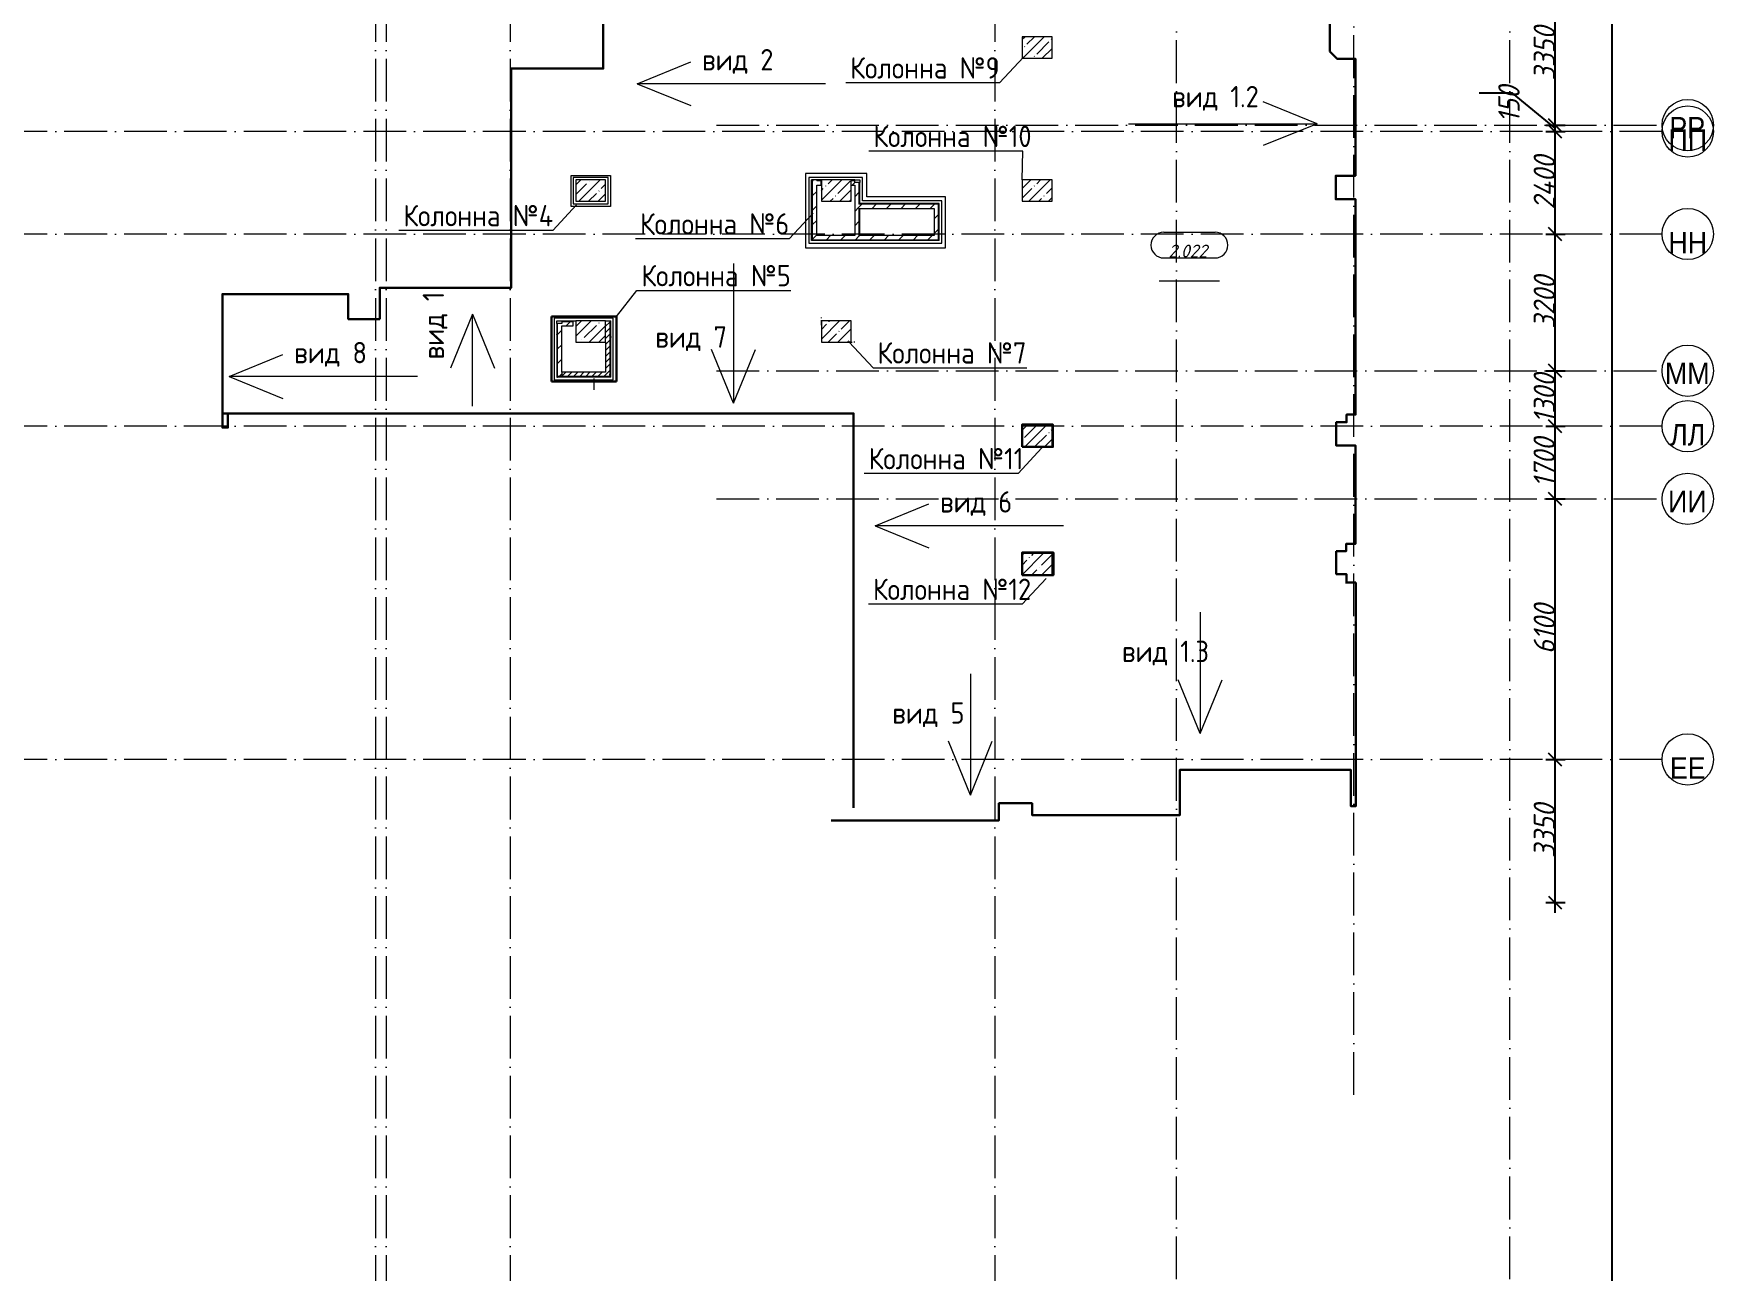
# Model space of a CAD drawing. Header units: millimetres. Extents: x 209 to 470115, y -86468 to 480215.
# Drawn here: x 174829 to 214150, y 431030 to 460007 of the extents above; entities that cross this region are included whole.
import ezdxf

# ---------------------------------------------------------------- set-up
doc = ezdxf.new("R2010")
doc.units = ezdxf.units.MM
doc.linetypes.add('50_200_ШТРИХ_1Т_ш5_п1_п1_', pattern=[1400, 1000, -200, 0, -200])
for name, color, linetype, lineweight in [('A-ANNO-DIMS', 7, 'Continuous', 9), ('A-WALL', 7, 'Continuous', 5), ('A-WALL-FNSH-1', 7, 'Continuous', 5), ('A-WALL-IDEN', 7, 'Continuous', 9), ('I-WALL', 7, 'Continuous', 5), ('S-COLS', 7, 'Continuous', 9), ('S-COLS-1', 7, 'Continuous', 5), ('основной', 250, 'Continuous', 15), ('Основные линии', 7, 'Continuous', 30), ('осново', 7, 'Continuous', 30), ('Размеры', 7, 'Continuous', 15)]:
    doc.layers.add(name, color=color, linetype=linetype, lineweight=lineweight)
for name, color, linetype, lineweight, true_color in [('A-AREA-IDEN-1', 7, 'Continuous', 9, 0xaaaaaa), ('A-DETL-7', 7, 'Continuous', 20, 0x01a6fe), ('I-WALL-15', 7, 'Continuous', 5, 0x787878), ('Оси-1', 7, 'Continuous', 20, 0xaaaaaa), ('Оси-2', 7, 'Continuous', 9, 0xaaaaaa), ('Оси-3', 7, '50_200_ШТРИХ_1Т_ш5_п1_п1_', 9, 0xaaaaaa)]:
    doc.layers.add(name, color=color, linetype=linetype, lineweight=lineweight, true_color=true_color)
doc.styles.add('Arial', font='arial.ttf', dxfattribs={"width": 0.9, "height": 500})
doc.styles.add('ISOCPEUR_I', font='isocpeui.ttf', dxfattribs={"height": 300})
doc.styles.add('ISOCPEUR_I_1', font='isocpeui.ttf', dxfattribs={"width": 0.9, "height": 500})
doc.styles.add('СПДС', font='isocpeur.ttf', dxfattribs={"width": 0.9})
doc.dimstyles.new('ISO-2_5_0_9К_БОЛЬШОЙ', dxfattribs={"dimscale": 304.8, "dimtxt": 497.990588, "dimasz": 0.984252, "dimexe": 0.787402, "dimexo": 0, "dimgap": 0, "dimtad": 1, "dimdec": 0, "dimzin": 0, "dimdsep": 46, "dimtxsty": 'ISOCPEUR_I_1', "dimblk1": 'OBLIQUE', "dimblk2": 'OBLIQUE', "dimsah": 1, "dimcen": 0.09, "dimdle": 0.787402, "dimazin": 0, "dimtfac": 1, "dimtdec": 4, "dimtix": 1, "dimtmove": 0, "dimatfit": 3, "dimfxl": 1, "dimtvp": 1, "dimtolj": 1, "dimtzin": 0, "dimarcsym": 2})
doc.dimstyles.new('ISO-2_5_0_9К_БОЛЬШОЙ_1', dxfattribs={"dimscale": 304.8, "dimtxt": 497.990588, "dimasz": 0.984252, "dimexe": 0.787402, "dimexo": 0, "dimgap": 0, "dimtad": 1, "dimdec": 0, "dimzin": 0, "dimdsep": 46, "dimtxsty": 'ISOCPEUR_I_1', "dimblk1": 'OBLIQUE', "dimblk2": 'OBLIQUE', "dimsah": 1, "dimcen": 0.09, "dimdle": 0.787402, "dimazin": 0, "dimtfac": 1, "dimtdec": 4, "dimtix": 1, "dimtmove": 1, "dimatfit": 3, "dimfxl": 1, "dimtvp": 1, "dimtolj": 1, "dimtzin": 0, "dimarcsym": 2})
pattern_1 = [(0, (104719.29, 386201.04), (406.4, 101.6), [6.706, -298.094, 6.706, -298.094, -1625.6]), (0, (104719.29, 386201.04), (406.4, 101.6), [-609.6, 6.706, -602.894, 6.706, -298.094, -711.2]), (0, (104719.29, 386201.04), (406.4, 101.6), [-1524, 6.706, -196.494, 6.706, -501.294]), (120, (104871.69, 386251.84), (-291.18818, 301.15272), [6.706, -298.094, 6.706, -298.094, -1625.6]), (120, (104871.69, 386251.84), (-291.18818, 301.15272), [-609.6, 6.706, -602.894, 6.706, -298.094, -711.2]), (120, (104871.69, 386251.84), (-291.18818, 301.15272), [-1524, 6.706, -196.494, 6.706, -501.294]), (240, (104922.49, 386455.04), (-115.21182, -402.75272), [6.706, -298.094, 6.706, -298.094, -1625.6]), (240, (104922.49, 386455.04), (-115.21182, -402.75272), [-609.6, 6.706, -602.894, 6.706, -298.094, -711.2]), (240, (104922.49, 386455.04), (-115.21182, -402.75272), [-1524, 6.706, -196.494, 6.706, -501.294])]
pattern_2 = [(45, (104719.29, 386201.04), (-70.71068, 70.71068), [])]
pattern_3 = [(45, (104719.3, 386201.04), (-169.70563, 169.70563), [])]

# ---------------------------------------------------------------- blocks, each defined once
blk = doc.blocks.new('BSC_Колонна _Прямоугольная - 500х700-V304-АИ_План этажа_Стены_2')
at = {"layer": 'S-COLS-1'}
h = blk.add_hatch(dxfattribs=at)
h.set_pattern_fill('FP_173', color=256, style=0, pattern_type=2)
h.set_pattern_definition([(315, (-64381.04, 93600), (228.0985, 228.0985), []), (315, (-64381.04, 93371.9), (228.0985, 228.0985), [403.225, -80.645, 6.706, -73.939])])
h.paths.add_polyline_path([(-250, 350), (-250, -350), (250, -350), (250, 350), (223, 350)])
for p, q in [((250, 350), (-250, 350)), ((-250, 350), (-250, -350)), ((250, -350), (250, 350)), ((-250, -350), (250, -350))]:
    blk.add_line(p, q, dxfattribs=at)
blk = doc.blocks.new('BSC_Колонна _Прямоугольная - 500х700-V305-АИ_План этажа_Стены_2')
at = {"layer": 'S-COLS-1'}
h = blk.add_hatch(dxfattribs=at)
h.set_pattern_fill('FP_174', color=256, style=0, pattern_type=2)
h.set_pattern_definition([(315, (-70131.04, 93600), (228.0985, 228.0985), []), (315, (-70131.04, 93371.9), (228.0985, 228.0985), [403.225, -80.645, 6.706, -73.939])])
h.paths.add_polyline_path([(-250, 350), (-250, -350), (250, -350), (250, 350), (168, 350)])
for p, q in [((250, 350), (-250, 350)), ((-250, 350), (-250, -350)), ((250, -350), (250, 350)), ((-250, -350), (250, -350))]:
    blk.add_line(p, q, dxfattribs=at)
blk = doc.blocks.new('BSC_Колонна _Прямоугольная - 500х700-V306-АИ_План этажа_Стены_2')
at = {"layer": 'S-COLS-1'}
h = blk.add_hatch(dxfattribs=at)
h.set_pattern_fill('FP_175', color=256, style=0, pattern_type=2)
h.set_pattern_definition([(315, (-73481.04, 93600), (228.0985, 228.0985), []), (315, (-73481.04, 93371.9), (228.0985, 228.0985), [403.225, -80.645, 6.706, -73.939])])
h.paths.add_polyline_path([(-250, 350), (-250, -350), (250, -350), (250, 350)])
for p, q in [((250, 350), (-250, 350)), ((-250, 350), (-250, -350)), ((250, -350), (250, 350)), ((-250, -350), (250, -350))]:
    blk.add_line(p, q, dxfattribs=at)
blk = doc.blocks.new('BSC_Колонна _Прямоугольная - 500х700-V316-АИ_План этажа_Стены_2')
at = {"layer": 'S-COLS-1'}
h = blk.add_hatch(dxfattribs=at)
h.set_pattern_fill('FP_185', color=256, style=0, pattern_type=2)
h.set_pattern_definition([(315, (-61381.04, 93600), (228.0985, 228.0985), []), (315, (-61381.04, 93371.9), (228.0985, 228.0985), [403.225, -80.645, 6.706, -73.939])])
h.paths.add_polyline_path([(-250, 350), (-250, -350), (250, -350), (250, 350)])
for p, q in [((250, 350), (-250, 350)), ((-250, 350), (-250, -350)), ((250, -350), (250, 350)), ((-250, -350), (250, -350))]:
    blk.add_line(p, q, dxfattribs=at)
blk = doc.blocks.new('BSC_Колонна _Прямоугольная - 500х700-V357-АИ_План этажа_Стены_2')
at = {"layer": 'S-COLS-1'}
h = blk.add_hatch(dxfattribs=at)
h.set_pattern_fill('FP_216', color=256, style=0, pattern_type=2)
h.set_pattern_definition([(315, (-66830.7, 83150), (228.0985, 228.0985), []), (315, (-66830.7, 82921.9), (228.0985, 228.0985), [403.225, -80.645, 6.706, -73.939])])
h.paths.add_polyline_path([(-250, 350), (-250, -350), (250, -350), (250, 350)])
for p, q in [((250, 350), (-250, 350)), ((-250, 350), (-250, -350)), ((250, -350), (250, 350)), ((-250, -350), (250, -350))]:
    blk.add_line(p, q, dxfattribs=at)
blk = doc.blocks.new('BSC_Колонна _Прямоугольная - 500х700-V359-АИ_План этажа_Стены_2')
at = {"layer": 'S-COLS-1'}
h = blk.add_hatch(dxfattribs=at)
h.set_pattern_fill('FP_218', color=256, style=0, pattern_type=2)
h.set_pattern_definition([(315, (-70130.7, 83150), (228.0985, 228.0985), []), (315, (-70130.7, 82921.9), (228.0985, 228.0985), [403.225, -80.645, 6.706, -73.939])])
h.paths.add_polyline_path([(-250, 115), (-250, -350), (250, -350), (250, 350), (-250, 350)])
for p, q in [((250, 350), (-250, 350)), ((-250, 350), (-250, -350)), ((250, -350), (250, 350)), ((-250, -350), (250, -350))]:
    blk.add_line(p, q, dxfattribs=at)
blk = doc.blocks.new('BSC_Колонна _Прямоугольная - 500х700-V360-АИ_План этажа_Стены_2')
at = {"layer": 'S-COLS-1'}
h = blk.add_hatch(dxfattribs=at)
h.set_pattern_fill('FP_219', color=256, style=0, pattern_type=2)
h.set_pattern_definition([(315, (-70130.7, 88900), (228.0985, 228.0985), []), (315, (-70130.7, 88671.9), (228.0985, 228.0985), [403.225, -80.645, 6.706, -73.939])])
h.paths.add_polyline_path([(-250, 350), (-250, -350), (250, -350), (250, 350), (169, 350)])
for p, q in [((250, 350), (-250, 350)), ((-250, 350), (-250, -350)), ((250, -350), (250, 350)), ((-250, -350), (250, -350))]:
    blk.add_line(p, q, dxfattribs=at)
blk = doc.blocks.new('AAR_СКБ_Марка_помещения_1_5 ммп - Номер _ Площадь-27962135-АИ_План этажа_Стены_2')
at = {"layer": 'A-AREA-IDEN-1'}
for p, q in [((-2.99, 3), (3.01, 3)), ((-2.99, 0), (3.01, 0)), ((-3.53, -2.69), (3.53, -2.69))]:
    blk.add_line(p, q, dxfattribs=at)
for centre, start, end in [((-2.99, 1.5), 90, 270), ((3.01, 1.5), 270, 90)]:
    blk.add_arc(centre, 1.5, start, end, dxfattribs=at)
blk = doc.blocks.new('Ось сетки - Круг_Ø6_00__ISO-2_5_0_9K_-17386508-АИ_План этажа_Стены_3')
at = {"layer": 'Оси-1'}
blk.add_circle((0, 0), 3, dxfattribs=at)
blk = doc.blocks.new('_Oblique')
at = {"color": 0, "linetype": 'ByBlock', "lineweight": -2}
blk.add_line((-0.5, -0.5), (0.5, 0.5), dxfattribs=at)
blk = doc.blocks.new('*D1474')
at = {"layer": 'A-ANNO-DIMS', "color": 0, "lineweight": -2, "transparency": 16777216}
for p, q in [((211781, 385675), (211781, 473555)), ((211569, 473315), (212021, 473315)), ((211569, 385915), (212021, 385915))]:
    blk.add_line(p, q, dxfattribs=at)
at = {"layer": 'Defpoints', "color": 0, "transparency": 16777216}
for p in [(211569, 473315), (211781, 473315), (211569, 385915)]:
    blk.add_point(p, dxfattribs=at)
at = {"layer": 'A-ANNO-DIMS', "color": 0, "lineweight": -2, "transparency": 16777216, "xscale": 300, "yscale": 300, "zscale": 300}
for p, rotation in [((211781, 473315), 90), ((211781, 385915), 270)]:
    blk.add_blockref('_Oblique', p, dxfattribs=dict(at, rotation=rotation))
at = {"layer": 'A-ANNO-DIMS', "color": 0, "transparency": 16777216, "insert": (211528, 429615), "char_height": 500, "width": 1942.16, "attachment_point": 5, "rotation": 90, "style": 'ISOCPEUR_I_1'}
blk.add_mtext('\\A1;87400', dxfattribs=at)
blk = doc.blocks.new('*D1475')
at = {"layer": 'A-ANNO-DIMS', "color": 0, "lineweight": -2, "transparency": 16777216}
for p, q in [((210443, 439425), (210443, 443255)), ((210230, 443015), (210683, 443015)), ((210230, 439665), (210683, 439665))]:
    blk.add_line(p, q, dxfattribs=at)
at = {"layer": 'Defpoints', "color": 0, "transparency": 16777216}
for p in [(210230, 443015), (210443, 443015), (210230, 439665)]:
    blk.add_point(p, dxfattribs=at)
at = {"layer": 'A-ANNO-DIMS', "color": 0, "lineweight": -2, "transparency": 16777216, "xscale": 300, "yscale": 300, "zscale": 300}
for p, rotation in [((210443, 443015), 90), ((210443, 439665), 270)]:
    blk.add_blockref('_Oblique', p, dxfattribs=dict(at, rotation=rotation))
at = {"layer": 'A-ANNO-DIMS', "color": 0, "transparency": 16777216, "insert": (210193, 441340), "char_height": 500, "width": 1516.96, "attachment_point": 5, "rotation": 90, "style": 'ISOCPEUR_I_1'}
blk.add_mtext('\\A1;3350', dxfattribs=at)
blk = doc.blocks.new('*D1476')
at = {"layer": 'A-ANNO-DIMS', "color": 0, "lineweight": -2, "transparency": 16777216}
for p, q in [((210230, 449115), (210683, 449115)), ((210443, 442775), (210443, 449355)), ((210230, 443015), (210683, 443015))]:
    blk.add_line(p, q, dxfattribs=at)
at = {"layer": 'Defpoints', "color": 0, "transparency": 16777216}
for p in [(210230, 449115), (210443, 449115), (210230, 443015)]:
    blk.add_point(p, dxfattribs=at)
at = {"layer": 'A-ANNO-DIMS', "color": 0, "lineweight": -2, "transparency": 16777216, "xscale": 300, "yscale": 300, "zscale": 300}
for p, rotation in [((210443, 449115), 90), ((210443, 443015), 270)]:
    blk.add_blockref('_Oblique', p, dxfattribs=dict(at, rotation=rotation))
at = {"layer": 'A-ANNO-DIMS', "color": 0, "transparency": 16777216, "insert": (210193, 446065), "char_height": 500, "width": 1402.04, "attachment_point": 5, "rotation": 90, "style": 'ISOCPEUR_I_1'}
blk.add_mtext('\\A1;6100', dxfattribs=at)
blk = doc.blocks.new('*D1477')
at = {"layer": 'A-ANNO-DIMS', "color": 0, "lineweight": -2, "transparency": 16777216}
for p, q in [((210443, 448875), (210443, 451055)), ((210230, 450815), (210683, 450815)), ((210230, 449115), (210683, 449115))]:
    blk.add_line(p, q, dxfattribs=at)
at = {"layer": 'Defpoints', "color": 0, "transparency": 16777216}
for p in [(210230, 450815), (210443, 450815), (210230, 449115)]:
    blk.add_point(p, dxfattribs=at)
at = {"layer": 'A-ANNO-DIMS', "color": 0, "lineweight": -2, "transparency": 16777216, "xscale": 300, "yscale": 300, "zscale": 300}
for p, rotation in [((210443, 450815), 90), ((210443, 449115), 270)]:
    blk.add_blockref('_Oblique', p, dxfattribs=dict(at, rotation=rotation))
at = {"layer": 'A-ANNO-DIMS', "color": 0, "transparency": 16777216, "insert": (210189, 449965), "char_height": 500, "width": 1402.04, "attachment_point": 5, "rotation": 90, "style": 'ISOCPEUR_I_1'}
blk.add_mtext('\\A1;1700', dxfattribs=at)
blk = doc.blocks.new('*D1478')
at = {"layer": 'A-ANNO-DIMS', "color": 0, "lineweight": -2, "transparency": 16777216}
for p, q in [((210443, 450575), (210443, 452355)), ((210230, 452115), (210683, 452115)), ((210230, 450815), (210683, 450815))]:
    blk.add_line(p, q, dxfattribs=at)
at = {"layer": 'Defpoints', "color": 0, "transparency": 16777216}
for p in [(210230, 452115), (210443, 452115), (210230, 450815)]:
    blk.add_point(p, dxfattribs=at)
at = {"layer": 'A-ANNO-DIMS', "color": 0, "lineweight": -2, "transparency": 16777216, "xscale": 300, "yscale": 300, "zscale": 300}
for p, rotation in [((210443, 452115), 90), ((210443, 450815), 270)]:
    blk.add_blockref('_Oblique', p, dxfattribs=dict(at, rotation=rotation))
at = {"layer": 'A-ANNO-DIMS', "color": 0, "transparency": 16777216, "insert": (210193, 451465), "char_height": 500, "width": 1402.04, "attachment_point": 5, "rotation": 90, "style": 'ISOCPEUR_I_1'}
blk.add_mtext('\\A1;1300', dxfattribs=at)
blk = doc.blocks.new('*D1479')
at = {"layer": 'A-ANNO-DIMS', "color": 0, "lineweight": -2, "transparency": 16777216}
for p, q in [((210443, 451875), (210443, 455555)), ((210230, 455315), (210683, 455315)), ((210230, 452115), (210683, 452115))]:
    blk.add_line(p, q, dxfattribs=at)
at = {"layer": 'Defpoints', "color": 0, "transparency": 16777216}
for p in [(210230, 455315), (210443, 455315), (210230, 452115)]:
    blk.add_point(p, dxfattribs=at)
at = {"layer": 'A-ANNO-DIMS', "color": 0, "lineweight": -2, "transparency": 16777216, "xscale": 300, "yscale": 300, "zscale": 300}
for p, rotation in [((210443, 455315), 90), ((210443, 452115), 270)]:
    blk.add_blockref('_Oblique', p, dxfattribs=dict(at, rotation=rotation))
at = {"layer": 'A-ANNO-DIMS', "color": 0, "transparency": 16777216, "insert": (210193, 453715), "char_height": 500, "width": 1516.96, "attachment_point": 5, "rotation": 90, "style": 'ISOCPEUR_I_1'}
blk.add_mtext('\\A1;3200', dxfattribs=at)
blk = doc.blocks.new('*D1480')
at = {"layer": 'A-ANNO-DIMS', "color": 0, "lineweight": -2, "transparency": 16777216}
for p, q in [((210230, 457715), (210683, 457715)), ((210443, 455075), (210443, 457955)), ((210230, 455315), (210683, 455315))]:
    blk.add_line(p, q, dxfattribs=at)
at = {"layer": 'Defpoints', "color": 0, "transparency": 16777216}
for p in [(210230, 457715), (210443, 457715), (210230, 455315)]:
    blk.add_point(p, dxfattribs=at)
at = {"layer": 'A-ANNO-DIMS', "color": 0, "lineweight": -2, "transparency": 16777216, "xscale": 300, "yscale": 300, "zscale": 300}
for p, rotation in [((210443, 457715), 90), ((210443, 455315), 270)]:
    blk.add_blockref('_Oblique', p, dxfattribs=dict(at, rotation=rotation))
at = {"layer": 'A-ANNO-DIMS', "color": 0, "transparency": 16777216, "insert": (210193, 456515), "char_height": 500, "width": 1562.92, "attachment_point": 5, "rotation": 90, "style": 'ISOCPEUR_I_1'}
blk.add_mtext('\\A1;2400', dxfattribs=at)
blk = doc.blocks.new('*D1481')
at = {"layer": 'A-ANNO-DIMS', "color": 0, "lineweight": -2, "transparency": 16777216}
for p, q in [((209448, 458613), (208669, 458613)), ((210443, 457790), (209448, 458613)), ((210443, 457475), (210443, 458105)), ((210230, 457865), (210683, 457865)), ((210230, 457715), (210683, 457715))]:
    blk.add_line(p, q, dxfattribs=at)
at = {"layer": 'Defpoints', "color": 0, "transparency": 16777216}
for p in [(210230, 457865), (210230, 457715), (210443, 457865)]:
    blk.add_point(p, dxfattribs=at)
at = {"layer": 'A-ANNO-DIMS', "color": 0, "lineweight": -2, "transparency": 16777216, "xscale": 300, "yscale": 300, "zscale": 300}
for p, rotation in [((210443, 457865), 90), ((210443, 457715), 270)]:
    blk.add_blockref('_Oblique', p, dxfattribs=dict(at, rotation=rotation))
at = {"layer": 'A-ANNO-DIMS', "color": 0, "transparency": 16777216, "insert": (209115, 457923), "char_height": 500, "width": 1022.8, "attachment_point": 1, "rotation": 90, "line_spacing_factor": 1.149209, "style": 'ISOCPEUR_I_1'}
blk.add_mtext('\\A1;150', dxfattribs=at)
blk = doc.blocks.new('*D1482')
at = {"layer": 'A-ANNO-DIMS', "color": 0, "lineweight": -2, "transparency": 16777216}
for p, q in [((210443, 457625), (210443, 461455)), ((210230, 461215), (210683, 461215)), ((210230, 457865), (210683, 457865))]:
    blk.add_line(p, q, dxfattribs=at)
at = {"layer": 'Defpoints', "color": 0, "transparency": 16777216}
for p in [(210230, 461215), (210443, 461215), (210230, 457865)]:
    blk.add_point(p, dxfattribs=at)
at = {"layer": 'A-ANNO-DIMS', "color": 0, "lineweight": -2, "transparency": 16777216, "xscale": 300, "yscale": 300, "zscale": 300}
for p, rotation in [((210443, 461215), 90), ((210443, 457865), 270)]:
    blk.add_blockref('_Oblique', p, dxfattribs=dict(at, rotation=rotation))
at = {"layer": 'A-ANNO-DIMS', "color": 0, "transparency": 16777216, "insert": (210193, 459540), "char_height": 500, "width": 1516.96, "attachment_point": 5, "rotation": 90, "style": 'ISOCPEUR_I_1'}
blk.add_mtext('\\A1;3350', dxfattribs=at)

msp = doc.modelspace()

# ---------------------------------------------------------------- hatches: boundary and pattern name
at = {"layer": 'I-WALL'}
h = msp.add_hatch(dxfattribs=at)
h.set_pattern_fill('FP_5', color=256, style=0, pattern_type=2)
h.set_pattern_definition(pattern_3)
h.paths.add_polyline_path([(193159.3, 455181.7), (193159.3, 456581.7), (193059.3, 456581.7), (193059.3, 455181.7)])
h = msp.add_hatch(dxfattribs=at)
h.set_pattern_fill('FP_5', color=256, style=0, pattern_type=2)
h.set_pattern_definition(pattern_3)
h.paths.add_polyline_path([(193159.3, 456461.7), (193268.3, 456461.7), (193268.3, 456561.7), (193159.3, 456561.7), (193159.3, 456500.4)])
h = msp.add_hatch(dxfattribs=at)
h.set_pattern_fill('FP_5', color=256, style=0, pattern_type=2)
h.set_pattern_definition(pattern_3)
h.paths.add_polyline_path([(194049.3, 456461.7), (194049.3, 456561.7), (193969.3, 456561.7), (193969.3, 456461.7)])
h = msp.add_hatch(dxfattribs=at)
h.set_pattern_fill('FP_5', color=256, style=0, pattern_type=2)
h.set_pattern_definition(pattern_3)
h.paths.add_polyline_path([(194149.3, 455181.7), (194149.3, 456521.7), (194049.3, 456521.7), (194049.3, 455181.7)])
h = msp.add_hatch(dxfattribs=at)
h.set_pattern_fill('FP_5', color=256, style=0, pattern_type=2)
h.set_pattern_definition(pattern_3)
h.paths.add_polyline_path([(195909.3, 455912.1), (195909.3, 456012.1), (194149.3, 456012.1), (194149.3, 455912.1), (194457.4, 455912.1)])
h = msp.add_hatch(dxfattribs=at)
h.set_pattern_fill('FP_5', color=256, style=0, pattern_type=2)
h.set_pattern_definition(pattern_3)
h.paths.add_polyline_path([(196009.3, 455281.7), (196009.3, 456012.1), (195909.3, 456012.1), (195909.3, 455281.7)])
h = msp.add_hatch(dxfattribs=at)
h.set_pattern_fill('FP_5', color=256, style=0, pattern_type=2)
h.set_pattern_definition(pattern_3)
h.paths.add_polyline_path([(194049.3, 455181.7), (194049.3, 455281.7), (193159.3, 455281.7), (193159.3, 455181.7), (193619.5, 455181.7)])
h = msp.add_hatch(dxfattribs=at)
h.set_pattern_fill('FP_5', color=256, style=0, pattern_type=2)
h.set_pattern_definition(pattern_3)
h.paths.add_polyline_path([(196009.3, 455181.7), (196009.3, 455281.7), (194149.3, 455281.7), (194149.3, 455181.7), (194457.4, 455181.7)])
h = msp.add_hatch(dxfattribs=at)
h.set_pattern_fill('FP_5', color=256, style=0, pattern_type=2)
h.set_pattern_definition(pattern_3)
h.paths.add_polyline_path([(187094.3, 451981.7), (187194.3, 451981.7), (187194.3, 453221.7), (187094.3, 453221.7)])
h = msp.add_hatch(dxfattribs=at)
h.set_pattern_fill('FP_5', color=256, style=0, pattern_type=2)
h.set_pattern_definition(pattern_3)
h.paths.add_polyline_path([(187194.3, 453161.7), (187459.3, 453161.7), (187459.3, 453261.7), (187194.3, 453261.7), (187194.3, 453221.7)])
h = msp.add_hatch(dxfattribs=at)
h.set_pattern_fill('FP_4', color=256, style=0, pattern_type=2)
h.set_pattern_definition(pattern_2)
h.paths.add_polyline_path([(188319.3, 452081.7), (188319.3, 453281.7), (188219.3, 453281.7), (188219.3, 452081.7)])
h = msp.add_hatch(dxfattribs=at)
h.set_pattern_fill('FP_4', color=256, style=0, pattern_type=2)
h.set_pattern_definition(pattern_2)
h.paths.add_polyline_path([(187194.3, 451981.7), (188319.3, 451981.7), (188319.3, 452081.7), (187194.3, 452081.7)])
at = {"layer": 'I-WALL-15'}
h = msp.add_hatch(dxfattribs=at)
h.set_pattern_fill('FP_3', color=256, style=0, pattern_type=2)
h.set_pattern_definition(pattern_1)
h.paths.add_polyline_path([(193059.3, 455161.7), (193059.3, 456581.7), (193039.3, 456581.7), (193039.3, 455161.7)])
h = msp.add_hatch(dxfattribs=at)
h.set_pattern_fill('FP_3', color=256, style=0, pattern_type=2)
h.set_pattern_definition(pattern_1)
h.paths.add_polyline_path([(193268.3, 456561.7), (193268.3, 456581.7), (193159.3, 456581.7), (193159.3, 456561.7)])
h = msp.add_hatch(dxfattribs=at)
h.set_pattern_fill('FP_3', color=256, style=0, pattern_type=2)
h.set_pattern_definition(pattern_1)
h.paths.add_polyline_path([(194049.3, 456561.7), (194049.3, 456581.7), (193969.3, 456581.7), (193969.3, 456561.7)])
h = msp.add_hatch(dxfattribs=at)
h.set_pattern_fill('FP_3', color=256, style=0, pattern_type=2)
h.set_pattern_definition(pattern_1)
h.paths.add_polyline_path([(194169.3, 455161.7), (194169.3, 455181.7), (194149.3, 455181.7), (194149.3, 455161.7)])
h.paths.add_polyline_path([(194169.3, 455281.7), (194169.3, 455912.1), (194149.3, 455912.1), (194149.3, 455281.7)])
h.paths.add_polyline_path([(194169.3, 456012.1), (194169.3, 456521.7), (194149.3, 456521.7), (194149.3, 456012.1)])
h = msp.add_hatch(dxfattribs=at)
h.set_pattern_fill('FP_3', color=256, style=0, pattern_type=2)
h.set_pattern_definition(pattern_1)
h.paths.add_polyline_path([(194169.3, 456012.1), (196009.3, 456012.1), (196009.3, 456032.1), (194169.3, 456032.1)])
h = msp.add_hatch(dxfattribs=at)
h.set_pattern_fill('FP_3', color=256, style=0, pattern_type=2)
h.set_pattern_definition(pattern_1)
h.paths.add_polyline_path([(196009.3, 455181.7), (196029.3, 455181.7), (196029.3, 456032.1), (196009.3, 456032.1), (196009.3, 455281.7)])
h = msp.add_hatch(dxfattribs=at)
h.set_pattern_fill('FP_3', color=256, style=0, pattern_type=2)
h.set_pattern_definition(pattern_1)
h.paths.add_polyline_path([(194149.3, 455161.7), (194149.3, 455181.7), (193059.3, 455181.7), (193059.3, 455161.7), (194049.3, 455161.7)])
h = msp.add_hatch(dxfattribs=at)
h.set_pattern_fill('FP_3', color=256, style=0, pattern_type=2)
h.set_pattern_definition(pattern_1)
h.paths.add_polyline_path([(196029.3, 455161.7), (196029.3, 455181.7), (194169.3, 455181.7), (194169.3, 455161.7), (194457.4, 455161.7)])
h = msp.add_hatch(dxfattribs=at)
h.set_pattern_fill('FP_3', color=256, style=0, pattern_type=2)
h.set_pattern_definition(pattern_1)
h.paths.add_polyline_path([(187094.3, 451961.7), (187094.3, 453221.7), (187074.3, 453221.7), (187074.3, 451961.7)])
h = msp.add_hatch(dxfattribs=at)
h.set_pattern_fill('FP_3', color=256, style=0, pattern_type=2)
h.set_pattern_definition(pattern_1)
h.paths.add_polyline_path([(187459.3, 453261.7), (187459.3, 453281.7), (187194.3, 453281.7), (187194.3, 453261.7)])
h = msp.add_hatch(dxfattribs=at)
h.set_pattern_fill('FP_3', color=256, style=0, pattern_type=2)
h.set_pattern_definition(pattern_1)
h.paths.add_polyline_path([(188319.3, 451981.7), (188339.3, 451981.7), (188339.3, 453281.7), (188319.3, 453281.7), (188319.3, 452081.7)])
h = msp.add_hatch(dxfattribs=at)
h.set_pattern_fill('FP_3', color=256, style=0, pattern_type=2)
h.set_pattern_definition(pattern_1)
h.paths.add_polyline_path([(187194.3, 451961.7), (188339.3, 451961.7), (188339.3, 451981.7), (187094.3, 451981.7), (187094.3, 451961.7)])
at = {"layer": 'S-COLS-1'}
h = msp.add_hatch(dxfattribs=at)
h.set_pattern_fill('FP_1', color=256, style=0, pattern_type=2)
h.set_pattern_definition([(45, (104719.3, 386201.04), (-228.0985, 228.0985), []), (45, (104947.4, 386201.04), (-228.0985, 228.0985), [403.225, -80.645, 6.706, -73.939])])
h.paths.add_polyline_path([(193269.3, 452781.7), (193969.3, 452781.7), (193969.3, 453281.7), (193269.3, 453281.7)])

# ---------------------------------------------------------------- linework, layer by layer
at = {"lineweight": 30}
for points in [[(188176.2, 465024), (188306.2, 465024), (188306.2, 464499), (188293.2, 464499), (188163.2, 464499), (188163.2, 462673), (188293.2, 462673), (188293.2, 462148), (188163.2, 462148), (188163.2, 459188), (186010.2, 459188), (186010.2, 454058), (182930.2, 454058), (182930.2, 453323)], [(205320.9, 447893.1), (205555.9, 447893.1), (205555.9, 448063.1), (205775.9, 448063.1), (205775.9, 450363.1), (205319.9, 450363.1), (205319.9, 450908.1), (205564.9, 450908.1), (205564.9, 451088.1), (205774.9, 451088.1), (205774.9, 456128.1), (205309.9, 456128.1), (205309.9, 456678.1), (205769.9, 456678.1), (205769.9, 459418.1), (205341.9, 459418.1), (205172.2, 459587.8), (205172.2, 460277.8)], [(182930.2, 453323), (182193.2, 453323), (182193.2, 453908), (179249.2, 453908), (179249.2, 451115), (180770.4, 451115)], [(179249.2, 451115), (179249.2, 450785), (179379.2, 450785), (179379.2, 451115)], [(179249.2, 451115), (194022.2, 451115), (194022.2, 441880)], [(205557.9, 447153.1), (205557.9, 447353.1), (205320.9, 447353.1), (205320.9, 447893.1)], [(205782.9, 447153.1), (205557.9, 447153.1)], [(205782.9, 447153.1), (205557.9, 447153.1), (205557.9, 447131.1)], [(205782.9, 447153.1), (205782.9, 442203.1)], [(193494.9, 441589.1), (197426.9, 441589.1), (197426.9, 441989.1), (198201.9, 441989.1), (198201.9, 441711.1), (201662.9, 441711.1), (201662.9, 442773.1), (205662.9, 442773.1), (205662.9, 441923.1), (205782.9, 441923.1), (205782.9, 442203.1), (205782.9, 442203.1)]]:
    msp.add_lwpolyline(points, dxfattribs=at)
for points in [[(197969.3, 450332.1), (198689.3, 450332.1), (198689.3, 450852.1), (197969.3, 450852.1)], [(197969.3, 447332.1), (198699.3, 447332.1), (198699.3, 447857.1), (197969.3, 447857.1)]]:
    msp.add_lwpolyline(points, close=True, dxfattribs=at)
at = {"layer": 'A-DETL-7'}
for p, q in [((187415.8, 456681.1), (188335.8, 456681.1)), ((187415.8, 455961.1), (187415.8, 456681.1)), ((188335.8, 456681.1), (188335.8, 455961.1)), ((192895.4, 456735.2), (192895.4, 454995.2)), ((194335.4, 456735.2), (192895.4, 456735.2)), ((194335.4, 456182.1), (194335.4, 456735.2)), ((196175.4, 456182.1), (194335.4, 456182.1)), ((196175.4, 454995.2), (196175.4, 456182.1)), ((188335.8, 455961.1), (187415.8, 455961.1)), ((192895.4, 454995.2), (196175.4, 454995.2))]:
    msp.add_line(p, q, dxfattribs=at)
at = {"layer": 'A-DETL-7', "lineweight": 30}
for p, q in [((186954.3, 453381.7), (188474.3, 453381.7)), ((186954.3, 451861.7), (186954.3, 453381.7)), ((188474.3, 453381.7), (188474.3, 451861.7)), ((188474.3, 451861.7), (186954.3, 451861.7))]:
    msp.add_line(p, q, dxfattribs=at)
at = {"layer": 'A-WALL'}
for p, q in [((187459.3, 456641.7), (187459.3, 456021.7)), ((188279.3, 456641.7), (187459.3, 456641.7)), ((188279.3, 456021.7), (188279.3, 456641.7)), ((192979.3, 456641.7), (192979.3, 455101.7)), ((194229.3, 456641.7), (192979.3, 456641.7)), ((193039.3, 455161.7), (193039.3, 456581.7)), ((193059.3, 455181.7), (193059.3, 456581.7)), ((193159.3, 456581.7), (193159.3, 456561.7)), ((193268.3, 456561.7), (193159.3, 456561.7)), ((193268.3, 456581.7), (193269.3, 456581.7)), ((194049.3, 456561.7), (193969.3, 456561.7)), ((194049.3, 456581.7), (194169.3, 456581.7)), ((194149.3, 456521.7), (194149.3, 456012.1)), ((194169.3, 456581.7), (194169.3, 456521.7)), ((194229.3, 456092.1), (194229.3, 456641.7)), ((187459.3, 456021.7), (188279.3, 456021.7)), ((196009.3, 456012.1), (194149.3, 456012.1)), ((194149.3, 455912.1), (194149.3, 455281.7)), ((194149.3, 455912.1), (194169.3, 455912.1)), ((196089.3, 456092.1), (194229.3, 456092.1)), ((196009.3, 455181.7), (196009.3, 456012.1)), ((196089.3, 455101.7), (196089.3, 456092.1)), ((192979.3, 455101.7), (196089.3, 455101.7)), ((196029.3, 455161.7), (193039.3, 455161.7)), ((193059.3, 455181.7), (196009.3, 455181.7)), ((194149.3, 455281.7), (194169.3, 455281.7)), ((187014.3, 453341.7), (187014.3, 451901.7)), ((188399.3, 453341.7), (187014.3, 453341.7)), ((187074.3, 453221.7), (187074.3, 453281.7)), ((187074.3, 453281.7), (187519.3, 453281.7)), ((187094.3, 451981.7), (187094.3, 453221.7)), ((187459.3, 453261.7), (187194.3, 453261.7)), ((188219.3, 453281.7), (188339.3, 453281.7)), ((188319.3, 453281.7), (188319.3, 451981.7)), ((188339.3, 451961.7), (188339.3, 453281.7)), ((188399.3, 451901.7), (188399.3, 453341.7)), ((193269.3, 453341.7), (193269.3, 453361.7)), ((193269.3, 453301.7), (193269.3, 453281.7)), ((193969.3, 452781.7), (193989.3, 452781.7)), ((194049.3, 452781.7), (194029.3, 452781.7)), ((187014.3, 451901.7), (188399.3, 451901.7)), ((188319.3, 451981.7), (187094.3, 451981.7)), ((188339.3, 451961.7), (187094.3, 451961.7)), ((187194.3, 452081.7), (187194.3, 451981.7))]:
    msp.add_line(p, q, dxfattribs=at)
at = {"layer": 'A-WALL-FNSH-1'}
for p, q in [((193268.3, 456581.7), (193039.3, 456581.7)), ((193268.3, 456461.7), (193268.3, 456581.7)), ((194049.3, 456581.7), (193969.3, 456581.7)), ((194049.3, 456521.7), (194049.3, 456581.7)), ((194169.3, 456521.7), (194049.3, 456521.7)), ((194169.3, 456032.1), (194169.3, 456521.7)), ((193159.3, 455281.7), (193159.3, 456461.7)), ((193159.3, 456461.7), (193268.3, 456461.7)), ((193969.3, 456461.7), (194049.3, 456461.7)), ((194049.3, 456461.7), (194049.3, 455281.7)), ((196029.3, 456032.1), (194169.3, 456032.1)), ((194169.3, 455281.7), (194169.3, 455912.1)), ((194169.3, 455912.1), (195909.3, 455912.1)), ((195909.3, 455912.1), (195909.3, 455281.7)), ((196029.3, 455161.7), (196029.3, 456032.1)), ((194049.3, 455281.7), (193159.3, 455281.7)), ((195909.3, 455281.7), (194169.3, 455281.7)), ((187074.3, 453221.7), (187074.3, 451961.7)), ((187194.3, 453221.7), (187074.3, 453221.7)), ((187194.3, 453281.7), (187194.3, 453221.7)), ((187194.3, 452081.7), (187194.3, 453161.7)), ((187194.3, 453161.7), (187459.3, 453161.7)), ((187459.3, 453161.7), (187459.3, 453281.7)), ((193269.3, 453301.7), (193269.3, 453301.7)), ((193269.3, 453181.7), (193269.3, 453301.7)), ((188219.3, 452781.7), (188219.3, 452081.7)), ((193969.3, 452781.7), (193869.3, 452781.7)), ((187074.3, 451961.7), (187094.3, 451961.7)), ((188219.3, 452081.7), (187194.3, 452081.7))]:
    msp.add_line(p, q, dxfattribs=at)
at = {"layer": 'A-WALL-IDEN'}
msp.add_line((187941.8, 451931.7), (187941.8, 451665.6), dxfattribs=at)
at = {"layer": 'S-COLS-1'}
for p, q in [((193969.3, 453281.7), (193269.3, 453281.7)), ((193269.3, 453281.7), (193269.3, 452781.7)), ((193969.3, 452781.7), (193969.3, 453281.7)), ((193269.3, 452781.7), (193969.3, 452781.7))]:
    msp.add_line(p, q, dxfattribs=at)
at = {"layer": 'Оси-3'}
for p, q in [((182832.2, 479014.9), (182832.2, 399065)), ((183082.2, 479014.9), (183082.2, 399065)), ((185982.2, 479014.9), (185982.2, 397065)), ((197332.2, 479014.9), (197332.2, 381844.3)), ((201582.2, 381844.3), (201582.2, 479014.9)), ((205732.2, 435165), (205732.2, 479014.9)), ((209382.2, 381844.3), (209382.2, 479014.9)), ((212950.2, 457715), (156918.2, 457715)), ((190813.4, 457865), (212950.2, 457865)), ((212950.2, 455315), (102964.9, 455315)), ((190813.4, 452115), (212950.2, 452115)), ((212950.2, 450815), (102964.9, 450815)), ((190813.4, 449115), (212950.2, 449115)), ((212950.2, 443015), (102964.9, 443015))]:
    msp.add_line(p, q, dxfattribs=at)
at = {"layer": 'основной', "lineweight": 15}
for points in [[(198001.8, 459453.3), (197441.2, 458853.3), (193841.2, 458853.3)], [(197969.3, 456582.1), (197981.9, 457250.7), (194381.9, 457250.7)], [(187540.4, 455995.5), (186979.8, 455395.5), (183379.8, 455395.5)], [(193079.1, 455801.6), (192518.5, 455201.6), (188918.5, 455201.6)], [(188474.3, 453381.7), (188952.5, 453990.6), (192552.5, 453990.6)], [(193919.3, 452781.7), (194479.9, 452181.7), (198079.9, 452181.7)], [(198433.7, 450306.4), (197873.1, 449706.4), (194273.1, 449706.4)], [(198533.4, 447247.8), (197972.8, 446647.8), (194372.8, 446647.8)]]:
    msp.add_lwpolyline(points, dxfattribs=at)
at = {"layer": 'Размеры'}
for points in [[(188955.2, 458834.2), (190213.8, 459347.8)], [(193365.3, 458834.2), (188955.2, 458834.2)], [(188955.2, 458834.2), (190213.8, 458320.6)], [(204872, 457897), (203613.4, 458410.6)], [(200461.9, 457897), (204872, 457897)], [(204872, 457897), (203613.4, 457383.4)], [(191210.4, 454628.3), (191210.4, 451354.9)], [(185100.6, 453435.2), (184587, 452176.6)], [(185100.6, 451282.6), (185100.6, 453435.2)], [(185100.6, 453435.2), (185614.2, 452176.6)], [(191210.4, 451354.9), (190696.8, 452613.5)], [(191210.4, 451354.9), (191724, 452613.5)], [(179408, 451977.4), (180666.6, 452491)], [(183818.1, 451977.4), (179408, 451977.4)], [(179408, 451977.4), (180666.6, 451463.8)], [(194527.2, 448483.6), (195785.8, 448997.2)], [(198937.3, 448483.6), (194527.2, 448483.6)], [(194527.2, 448483.6), (195785.8, 447969.9)], [(202134.8, 446461.4), (202134.8, 443622.9)], [(196757.2, 445019.7), (196757.2, 442181.2)], [(202134.8, 443622.9), (201621.2, 444881.5)], [(202134.8, 443622.9), (202648.4, 444881.5)], [(196757.2, 442181.2), (196243.6, 443439.8)], [(196757.2, 442181.2), (197270.8, 443439.8)]]:
    msp.add_lwpolyline(points, dxfattribs=at)

# ---------------------------------------------------------------- block references
at = {"layer": 'A-AREA-IDEN-1', "xscale": 199.9999999999999, "yscale": 199.9999999999999, "zscale": 199.9999999999999}
msp.add_blockref('AAR_СКБ_Марка_помещения_1_5 ммп - Номер _ Площадь-27962135-АИ_План этажа_Стены_2', (201882.4, 454754.6), dxfattribs=at)
at = {"layer": 'S-COLS', "rotation": 89.9999999999999}
for name, p in [('BSC_Колонна _Прямоугольная - 500х700-V306-АИ_План этажа_Стены_2', (198319.3, 459682.1)), ('BSC_Колонна _Прямоугольная - 500х700-V359-АИ_План этажа_Стены_2', (187869.3, 456331.7)), ('BSC_Колонна _Прямоугольная - 500х700-V360-АИ_План этажа_Стены_2', (193619.3, 456331.7)), ('BSC_Колонна _Прямоугольная - 500х700-V305-АИ_План этажа_Стены_2', (198319.3, 456332.1)), ('BSC_Колонна _Прямоугольная - 500х700-V357-АИ_План этажа_Стены_2', (187869.3, 453031.7)), ('BSC_Колонна _Прямоугольная - 500х700-V304-АИ_План этажа_Стены_2', (198319.3, 450582.1)), ('BSC_Колонна _Прямоугольная - 500х700-V316-АИ_План этажа_Стены_2', (198319.3, 447582.1))]:
    msp.add_blockref(name, p, dxfattribs=at)
at = {"layer": 'Оси-1', "xscale": 199.9999999999999, "yscale": 199.9999999999999, "zscale": 199.9999999999999}
for p, rotation in [((213550.2, 457865), 269.9999999999995), ((213550.2, 457715), 89.99999999999982), ((213550.2, 455315), 89.9999999999998), ((213550.2, 452115), 269.9999999999995), ((213550.2, 450815), 89.9999999999998), ((213550.2, 449115), 269.9999999999995), ((213550.2, 443015), 89.9999999999998)]:
    msp.add_blockref('Ось сетки - Круг_Ø6_00__ISO-2_5_0_9K_-17386508-АИ_План этажа_Стены_3', p, dxfattribs=dict(at, rotation=rotation))

# ---------------------------------------------------------------- texts
at = {"layer": 'A-AREA-IDEN-1', "insert": (201847.6, 454766.9), "char_height": 300, "width": 952, "attachment_point": 8, "line_spacing_factor": 1.139951, "style": 'ISOCPEUR_I'}
msp.add_mtext('\\pxqc,t8.46667,16.93333,25.4,33.86667,42.33333,50.8,59.26667,67.73333,76.2,84.66667,93.13333,101.6,110.06667,118.53333,127,135.46667,143.93333,152.4,160.86667,169.33333,177.8,186.26667,194.73333,203.2,211.66667,220.13333,228.6,237.06667,245.53333,254,262.46667,270.93333;{2.022}', dxfattribs=at)
at = {"layer": 'Оси-2', "char_height": 500, "attachment_point": 5, "line_spacing_factor": 0.936439, "style": 'Arial'}
for s, insert, width in [('\\pxqc,t4.572,9.144,13.716,18.288,22.86,27.432,32.004,36.576,41.148,45.72,50.292,54.864,59.436,64.008,68.58,73.152,77.724,82.296,86.868,91.44,96.012,100.584,105.156,109.728,114.3,118.872,123.444,128.016,132.588,137.16,141.732,146.304;{ПП}', (213549.9, 457512.1), 916.2), ('\\pxqc,t4.572,9.144,13.716,18.288,22.86,27.432,32.004,36.576,41.148,45.72,50.292,54.864,59.436,64.008,68.58,73.152,77.724,82.296,86.868,91.44,96.012,100.584,105.156,109.728,114.3,118.872,123.444,128.016,132.588,137.16,141.732,146.304;{РР}', (213538.7, 457803.2), 846), ('\\pxqc,t4.572,9.144,13.716,18.288,22.86,27.432,32.004,36.576,41.148,45.72,50.292,54.864,59.436,64.008,68.58,73.152,77.724,82.296,86.868,91.44,96.012,100.584,105.156,109.728,114.3,118.872,123.444,128.016,132.588,137.16,141.732,146.304;{НН}', (213549.9, 455112.1), 916.2), ('\\pxqc,t4.572,9.144,13.716,18.288,22.86,27.432,32.004,36.576,41.148,45.72,50.292,54.864,59.436,64.008,68.58,73.152,77.724,82.296,86.868,91.44,96.012,100.584,105.156,109.728,114.3,118.872,123.444,128.016,132.588,137.16,141.732,146.304;{ММ}', (213538.7, 452053.2), 1036.8), ('\\pxqc,t4.572,9.144,13.716,18.288,22.86,27.432,32.004,36.576,41.148,45.72,50.292,54.864,59.436,64.008,68.58,73.152,77.724,82.296,86.868,91.44,96.012,100.584,105.156,109.728,114.3,118.872,123.444,128.016,132.588,137.16,141.732,146.304;{ЛЛ}', (213549, 450612.1), 846), ('\\pxqc,t4.572,9.144,13.716,18.288,22.86,27.432,32.004,36.576,41.148,45.72,50.292,54.864,59.436,64.008,68.58,73.152,77.724,82.296,86.868,91.44,96.012,100.584,105.156,109.728,114.3,118.872,123.444,128.016,132.588,137.16,141.732,146.304;{ИИ}', (213539.6, 449053.2), 916.2), ('\\pxqc,t4.572,9.144,13.716,18.288,22.86,27.432,32.004,36.576,41.148,45.72,50.292,54.864,59.436,64.008,68.58,73.152,77.724,82.296,86.868,91.44,96.012,100.584,105.156,109.728,114.3,118.872,123.444,128.016,132.588,137.16,141.732,146.304;{ЕЕ}', (213549, 442812.1), 846)]:
    msp.add_mtext(s, dxfattribs=dict(at, insert=insert, width=width))
at = {"layer": 'Основные линии', "char_height": 500, "attachment_point": 1, "style": 'СПДС'}
for s, width, insert in [('вид 2', 2769.041, (190476.4, 459645.4)), ('вид 1.2', 3371.815, (201479.5, 458782.1)), ('вид 7', 3371.815, (189381.4, 453154.1)), ('вид 8', 2769.041, (180929.2, 452788.6)), ('вид 6', 2769.041, (196048.4, 449294.8)), ('вид 1.3', 3371.815, (200305.8, 445793.8)), ('вид 5', 3371.815, (194928.2, 444352.1))]:
    msp.add_mtext_dynamic_manual_height_columns(s, width=width, gutter_width=1678.4, heights=[0], dxfattribs=dict(at, insert=insert))
at = {"layer": 'Основные линии', "insert": (183936.2, 452379.1), "char_height": 500, "attachment_point": 1, "rotation": 90, "style": 'СПДС'}
msp.add_mtext_dynamic_manual_height_columns('вид 1', width=3371.815, gutter_width=1678.4, heights=[0], dxfattribs=at)
at = {"layer": 'осново', "char_height": 500, "attachment_point": 1, "style": 'СПДС'}
for s, width, insert in [('Колонна №9', 3371.815, (193944.5, 459453.3)), ('Колонна №10', 3745.485, (194485.3, 457850.7)), ('Колонна №4', 3618.872, (183483.1, 455995.5)), ('Колонна №6', 3618.872, (189021.9, 455801.6)), ('Колонна №5', 3618.872, (189055.8, 454590.6)), ('Колонна №7', 3618.872, (194583.2, 452781.7)), ('Колонна №11', 3620.421, (194376.5, 450306.4)), ('Колонна №12', 3674.468, (194476.2, 447247.8))]:
    msp.add_mtext_dynamic_manual_height_columns(s, width=width, gutter_width=1678.4, heights=[0], dxfattribs=dict(at, insert=insert))

# ---------------------------------------------------------------- dimensions: what is measured, and where the dimension line sits
at = {"layer": 'A-ANNO-DIMS'}
for base, p1, p2, override, picture, middle in [((211781.1, 473315), (211569, 385915), (211569, 473315), {"dimpost": '<>', "dimfxl": 87400}, '*D1474', (211527.9, 429615)), ((210442.6, 461215), (210230.5, 457865), (210230.5, 461215), {"dimpost": '<>', "dimfxl": 3350}, '*D1482', (210192.6, 459540)), ((210442.6, 457715), (210230.5, 455315), (210230.5, 457715), {"dimpost": '<>', "dimfxl": 2400}, '*D1480', (210192.6, 456515)), ((210442.6, 455315), (210230.5, 452115), (210230.5, 455315), {"dimpost": '<>', "dimfxl": 3200}, '*D1479', (210192.6, 453715)), ((210442.6, 452115), (210230.5, 450815), (210230.5, 452115), {"dimpost": '<>', "dimfxl": 1300}, '*D1478', (210192.6, 451465)), ((210442.6, 450815), (210230.5, 449115), (210230.5, 450815), {"dimpost": '<>', "dimfxl": 1700}, '*D1477', (210189.4, 449965)), ((210442.6, 449115), (210230.5, 443015), (210230.5, 449115), {"dimpost": '<>', "dimfxl": 6100}, '*D1476', (210192.6, 446065)), ((210442.6, 443015), (210230.5, 439665), (210230.5, 443015), {"dimpost": '<>', "dimfxl": 3350}, '*D1475', (210192.6, 441340))]:
    dim = msp.add_linear_dim(base=base, p1=p1, p2=p2, angle=90, dimstyle='ISO-2_5_0_9К_БОЛЬШОЙ', override=override, dxfattribs=at)
    dim.commit()
    dim.dimension.update_dxf_attribs({"geometry": picture, "text_midpoint": middle})
dim = msp.add_linear_dim(base=(210442.6, 457865), p1=(210230.5, 457715), p2=(210230.5, 457865), angle=90, dimstyle='ISO-2_5_0_9К_БОЛЬШОЙ_1', override={"dimpost": '<>', "dimfxl": 150}, dxfattribs=at)
dim.commit()
dim.dimension.update_dxf_attribs({"geometry": '*D1481', "text_midpoint": (209448.3, 458612.8), "dimtype": 160, "text_rotation": 90})

doc.saveas('drawing.dxf')
